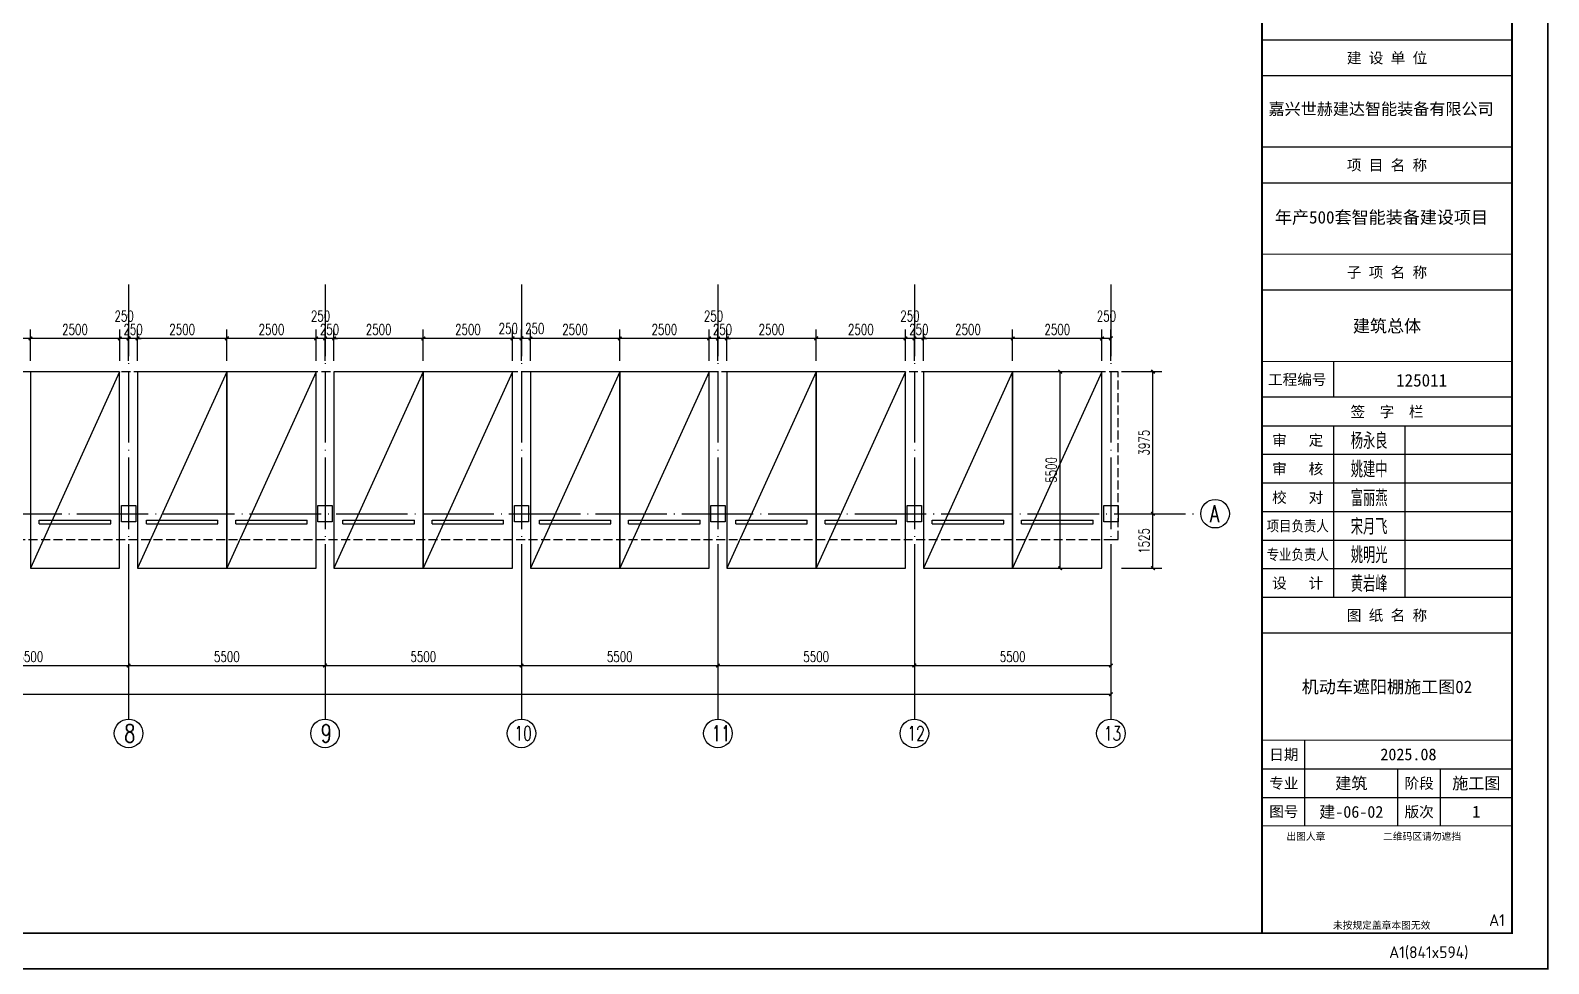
# Model space of a CAD drawing. Header units: millimetres. Extents: x -145765 to 32960, y 14307 to 133157.
# Drawn here: x -9546 to 32960, y 73878 to 99997 of the extents above; entities that cross this region are included whole.
import ezdxf
from ezdxf.enums import TextEntityAlignment as Align

# ---------------------------------------------------------------- set-up
doc = ezdxf.new("R2010")
doc.units = ezdxf.units.MM
doc.header["$LTSCALE"] = 1000
doc.linetypes.add('DASH', pattern=[0.35, 0.25, -0.1])
doc.linetypes.add('DOTE', pattern=[2.42, 2, -0.2, 0.02, -0.2])
for name, color, linetype in [('0-cxFrame', 155, 'Continuous'), ('A-AXIS-D', 1, 'Continuous'), ('A-AXIS-DOTE', 14, 'DOTE'), ('A-AXIS-DP', 126, 'Continuous'), ('A-Car', 155, 'Continuous'), ('AS-COLN', 6, 'Continuous'), ('qianming', 155, 'Continuous')]:
    doc.layers.add(name, color=color, linetype=linetype)
doc.layers.add('0-cxText', color=131, linetype='Continuous', lineweight=25)
doc.styles.add('_TCH_AXIS', font='COMPLEX', dxfattribs={"bigfont": 'GBCBIG'})
doc.styles.add('_TCH_DIM_T3', font='SIMPLEX', dxfattribs={"width": 0.705882, "bigfont": 'GBCBIG'})
doc.styles.add('BZHZ', font='bzxw', dxfattribs={"width": 0.8, "bigfont": 'bzhz'})
doc.styles.add('cx_biaoti', font='')
doc.styles.add('cx_tuming', font='')
doc.styles.add('cx_tuqian1', font='')
doc.styles.add('黑体', font='@TSSDENG', dxfattribs={"width": 0.9, "bigfont": '@TSSDCHN'})
doc.styles.get('cx_biaoti').set_extended_font_data('SimSun')
doc.styles.get('cx_tuming').set_extended_font_data('SimHei')
doc.styles.get('cx_tuqian1').set_extended_font_data('SimSun')
doc.dimstyles.new('_TCH_ARCH-100', dxfattribs={"dimscale": 100, "dimtxt": 2.975, "dimasz": 1, "dimexe": 2.5, "dimexo": 3, "dimgap": 1, "dimtad": 1, "dimdec": 0, "dimzin": 0, "dimdsep": 46, "dimtxsty": '_TCH_DIM_T3', "dimblk": 'ARCHTICK', "dimcen": 0.09, "dimclrt": 7, "dimazin": 2, "dimtfac": 1, "dimtdec": 0, "dimtix": 1, "dimtmove": 2, "dimatfit": 3, "dimfxl": 0, "dimtolj": 1, "dimtzin": 0, "dimarcsym": 0})

# ---------------------------------------------------------------- blocks, each defined once
blk = doc.blocks.new('w423432')
at = {"layer": 'AS-COLN', "elevation": 0}
blk.add_lwpolyline([(-61996, 85395), (-61596, 85395), (-61596, 84945), (-61996, 84945)], close=True, dxfattribs=at)
blk = doc.blocks.new('建筑-停车位-2400x5300')
blk.add_lwpolyline([(-50, 200), (-50, -5300), (2450, -5300), (2450, 200)], close=True)
for points in [[(2450, 200), (-50, -5300)], [(200, -3954), (2200, -3954)], [(200, -4054), (200, -3954)], [(200, -4054), (2200, -4054)], [(2200, -4054), (2200, -3954)]]:
    blk.add_lwpolyline(points)
blk = doc.blocks.new('zjcx_lan_qianzi(Dragon)')
for p, q in [((-7000, 4800), (0, 4800)), ((-5000, 4800), (-5000, 0)), ((-3000, 4800), (-3000, 0)), ((-7000, 4000), (0, 4000)), ((-7000, 3200), (0, 3200)), ((-7000, 2400), (0, 2400)), ((-7000, 1600), (0, 1600)), ((-7000, 800), (0, 800))]:
    blk.add_line(p, q)
at = {"const_width": 30}
blk.add_lwpolyline([(-7000, 5600), (0, 5600)], dxfattribs=at)
blk.add_lwpolyline([(-7000, 5600), (0, 5600), (0, 0), (-7000, 0)], close=True, dxfattribs=at)
at = {"style": 'cx_biaoti'}
for s, p in [('签  字  栏', (-3500, 5200)), ('审   定', (-6000, 4400)), ('审   核', (-6000, 3600)), ('校   对', (-6000, 2800)), ('设   计', (-6000, 400))]:
    blk.add_text(s, height=300, dxfattribs=at).set_placement(p, align=Align.MIDDLE)
at = {"style": 'cx_biaoti', "width": 0.85}
for s, p in [('项目负责人', (-6000, 2000)), ('专业负责人', (-6000, 1200))]:
    blk.add_text(s, height=300, dxfattribs=at).set_placement(p, align=Align.MIDDLE)
blk = doc.blocks.new('T-签字(Dragon)')
at = {"layer": '0-cxFrame'}
blk.add_blockref('zjcx_lan_qianzi(Dragon)', (0, 0), dxfattribs=at)
at = {"layer": 'qianming', "style": 'BZHZ', "width": 0.8}
for s, p in [('杨永良', (-4000, 4400)), ('姚建中', (-4000, 3600)), ('富丽燕', (-4000, 2800)), ('宋月飞', (-4000, 2000)), ('姚明光', (-4000, 1200)), ('黄岩峰', (-4000, 400))]:
    blk.add_text(s, height=450, dxfattribs=at).set_placement(p, align=Align.MIDDLE)
blk = doc.blocks.new('zjcx_lan_tuming(Dragon)')
for p, q in [((-7000, 8400), (0, 8400)), ((-5800, 3000), (-5800, 5400)), ((-7000, 4600), (0, 4600)), ((-3200, 3000), (-3200, 4600)), ((-2000, 3000), (-2000, 4600)), ((-7000, 3800), (0, 3800))]:
    blk.add_line(p, q)
at = {"const_width": 30}
for points in [[(-7000, 9400), (0, 9400)], [(-7000, 5400), (0, 5400)], [(-7000, 3000), (0, 3000)], [(-7000, 0), (0, 0)]]:
    blk.add_lwpolyline(points, dxfattribs=at)
blk.add_lwpolyline([(-7000, 9400), (0, 9400), (0, 0), (-7000, 0)], close=True)
at = {"style": 'cx_biaoti'}
for s, p in [('图 纸 名 称', (-3500, 8900)), ('日期', (-6388, 5000)), ('专业', (-6388, 4200)), ('阶段', (-2600, 4200)), ('图号', (-6388, 3400)), ('版次', (-2600, 3400))]:
    blk.add_text(s, height=300, dxfattribs=at).set_placement(p, align=Align.MIDDLE)
for s, p in [('出图人章', (-6316, 2607)), ('二维码区请勿遮挡', (-3609, 2607)), ('未按规定盖章本图无效', (-5013, 120))]:
    blk.add_text(s, height=200, dxfattribs=at).set_placement(p)
blk = doc.blocks.new('T-图签(Dragon)')
blk.add_blockref('zjcx_lan_tuming(Dragon)', (0, 0))
at = {"color": 3, "style": 'cx_biaoti'}
for s, p in [('2025.08', (-2900, 5000)), ('建筑', (-4500, 4200)), ('施工图', (-1000, 4200))]:
    blk.add_text(s, height=330, dxfattribs=at).set_placement(p, align=Align.MIDDLE)
blk = doc.blocks.new('zjcx_lan_xiangmu(Dragon)')
for p, q in [((-7000, 9000), (0, 9000)), ((-7000, 6000), (0, 6000)), ((-7000, 3000), (0, 3000)), ((-5000, 1000), (-5000, 0))]:
    blk.add_line(p, q)
at = {"const_width": 30}
for points in [[(-7000, 10000), (0, 10000)], [(-7000, 7000), (0, 7000)], [(-7000, 7000), (0, 7000)], [(-7000, 4000), (0, 4000)], [(-7000, 4000), (0, 4000)], [(-7000, 1000), (0, 1000)], [(-7000, 0), (0, 0)]]:
    blk.add_lwpolyline(points, dxfattribs=at)
blk.add_lwpolyline([(-7000, 10000), (0, 10000), (0, 0), (-7000, 0)], close=True)
at = {"style": 'cx_biaoti'}
for s, p in [('建 设 单 位', (-3500, 9500)), ('项 目 名 称', (-3500, 6500)), ('子 项 名 称', (-3500, 3500)), ('工程编号', (-6013, 500))]:
    blk.add_text(s, height=300, dxfattribs=at).set_placement(p, align=Align.MIDDLE)
blk = doc.blocks.new('T-项目(Dragon)')
blk.add_blockref('zjcx_lan_xiangmu(Dragon)', (0, 0))
at = {"color": 3, "style": 'cx_tuming'}
for s, height, p in [('嘉兴世赫建达智能装备有限公司', 330, (-6816, 7901)), ('年产500套智能装备建设项目 ', 350, (-6638, 4859)), ('125011', 350, (-3245, 297))]:
    blk.add_text(s, height=height, dxfattribs=at).set_placement(p)
blk = doc.blocks.new('zjcx_T1(Dragon)')
at = {"layer": '0-cxFrame', "const_width": 50}
blk.add_lwpolyline([(-7000, 0), (0, 0), (0, 57400), (-7000, 57400)], close=True, dxfattribs=at)
at = {"layer": '0-cxFrame'}
for name, p in [('T-项目(Dragon)', (0, 15000)), ('T-签字(Dragon)', (0, 9400)), ('T-图签(Dragon)', (0, 0))]:
    blk.add_blockref(name, p, dxfattribs=at)
blk = doc.blocks.new('TK22.A1 L(Dragon)')
at = {"layer": '0-cxFrame', "color": 7, "const_width": 0.5}
blk.add_lwpolyline([(0, 0), (-841, 0), (-841, 594), (0, 594)], close=True, dxfattribs=at)
at = {"layer": '0-cxFrame', "const_width": 0.5}
for points in [[(-80, 10), (-821, 10), (-821, 584), (-80, 584)], [(-10, 10), (-80, 10), (-80, 584), (-10, 584)]]:
    blk.add_lwpolyline(points, close=True, dxfattribs=at)
at = {"layer": '0-cxFrame', "xscale": 0.01, "yscale": 0.01, "zscale": 0.01}
blk.add_blockref('zjcx_T1(Dragon)', (-10, 10), dxfattribs=at)
at = {"style": '黑体', "flags": 4}
blk.add_attdef('图幅', text='', height=3.3, dxfattribs=at).set_placement((-40, 3), align=Align.RIGHT)
at = {"layer": '0-cxFrame', "style": '黑体'}
blk.add_text('(841x594)', height=3.3, dxfattribs=at).set_placement((-40, 3))
at = {"layer": '0-cxText', "flags": 4}
for tag, height, style, p in [('建设单位', 3.5, 'cx_tuming', (-45, 240)), ('项目名称', 3.5, 'cx_tuming', (-45, 210)), ('子项名称', 3.5, 'cx_tuming', (-45, 180)), ('工程编号', 3.3, 'cx_tuqian1', (-35, 165)), ('图名1', 3.5, 'cx_tuming', (-45, 87)), ('图名2', 3.5, 'cx_tuming', (-45, 79)), ('图名3', 3.5, 'cx_tuming', (-45, 71)), ('出图日期', 3.3, 'cx_tuqian1', (-39, 60)), ('专业', 3.3, 'cx_tuqian1', (-55, 52)), ('图号', 3.3, 'cx_tuqian1', (-55, 44)), ('版次', 3.3, 'cx_tuqian1', (-20, 44))]:
    blk.add_attdef(tag, text='', height=height, dxfattribs=dict(at, style=style)).set_placement(p, align=Align.MIDDLE)
at = {"layer": 'Defpoints', "color": 6, "flags": 4}
for tag, height, style, p in [('tufu', 3.3, '黑体', (-12, 12)), ('dwfname', 4, 'cx_tuqian1', (-80, 3))]:
    blk.add_attdef(tag, text='', height=height, dxfattribs=dict(at, style=style)).set_placement(p, align=Align.RIGHT)
blk = doc.blocks.new('_ArchTick')
at = {"color": 0, "linetype": 'ByBlock', "const_width": 0.4}
blk.add_lwpolyline([(-0.5, -0.5), (0.5, 0.5)], dxfattribs=at)
blk = doc.blocks.new('*D215')
at = {"layer": 'A-AXIS-D', "color": 0, "lineweight": -2}
for p, q in [((-46496, 83846), (-46496, 81170)), ((20704, 83846), (20704, 81170)), ((-46496, 81420), (20704, 81420))]:
    blk.add_line(p, q, dxfattribs=at)
at = {"layer": 'Defpoints', "color": 0}
for p in [(-46496, 84146), (20704, 84146), (20704, 81420)]:
    blk.add_point(p, dxfattribs=at)
at = {"layer": 'A-AXIS-D', "color": 0, "lineweight": -2, "xscale": 100, "yscale": 100, "zscale": 100, "rotation": 180}
blk.add_blockref('_ArchTick', (-46496, 81420), dxfattribs=at)
at = {"layer": 'A-AXIS-D', "color": 0, "lineweight": -2, "xscale": 100, "yscale": 100, "zscale": 100}
blk.add_blockref('_ArchTick', (20704, 81420), dxfattribs=at)
at = {"layer": 'A-AXIS-D', "color": 7, "insert": (-12896, 81669), "char_height": 297.5, "attachment_point": 5, "style": '_TCH_DIM_T3'}
blk.add_mtext('\\A1;67200', dxfattribs=at)
blk = doc.blocks.new('*D222')
at = {"layer": 'A-AXIS-D', "color": 0, "lineweight": -2}
for p, q in [((-12296, 83846), (-12296, 81970)), ((-6796, 83846), (-6796, 81970)), ((-12296, 82220), (-6796, 82220))]:
    blk.add_line(p, q, dxfattribs=at)
at = {"layer": 'Defpoints', "color": 0}
for p in [(-12296, 84146), (-6796, 84146), (-6796, 82220)]:
    blk.add_point(p, dxfattribs=at)
at = {"layer": 'A-AXIS-D', "color": 0, "lineweight": -2, "xscale": 100, "yscale": 100, "zscale": 100, "rotation": 180}
blk.add_blockref('_ArchTick', (-12296, 82220), dxfattribs=at)
at = {"layer": 'A-AXIS-D', "color": 0, "lineweight": -2, "xscale": 100, "yscale": 100, "zscale": 100}
blk.add_blockref('_ArchTick', (-6796, 82220), dxfattribs=at)
at = {"layer": 'A-AXIS-D', "color": 7, "insert": (-9546, 82469), "char_height": 297.5, "attachment_point": 5, "style": '_TCH_DIM_T3'}
blk.add_mtext('\\A1;5500', dxfattribs=at)
blk = doc.blocks.new('*D223')
at = {"layer": 'A-AXIS-D', "color": 0, "lineweight": -2}
for p, q in [((-6796, 83846), (-6796, 81970)), ((-1296, 83846), (-1296, 81970)), ((-6796, 82220), (-1296, 82220))]:
    blk.add_line(p, q, dxfattribs=at)
at = {"layer": 'Defpoints', "color": 0}
for p in [(-6796, 84146), (-1296, 84146), (-1296, 82220)]:
    blk.add_point(p, dxfattribs=at)
at = {"layer": 'A-AXIS-D', "color": 0, "lineweight": -2, "xscale": 100, "yscale": 100, "zscale": 100, "rotation": 180}
blk.add_blockref('_ArchTick', (-6796, 82220), dxfattribs=at)
at = {"layer": 'A-AXIS-D', "color": 0, "lineweight": -2, "xscale": 100, "yscale": 100, "zscale": 100}
blk.add_blockref('_ArchTick', (-1296, 82220), dxfattribs=at)
at = {"layer": 'A-AXIS-D', "color": 7, "insert": (-4046, 82469), "char_height": 297.5, "attachment_point": 5, "style": '_TCH_DIM_T3'}
blk.add_mtext('\\A1;5500', dxfattribs=at)
blk = doc.blocks.new('*D224')
at = {"layer": 'A-AXIS-D', "color": 0, "lineweight": -2}
for p, q in [((-1296, 83846), (-1296, 81970)), ((4204, 83846), (4204, 81970)), ((-1296, 82220), (4204, 82220))]:
    blk.add_line(p, q, dxfattribs=at)
at = {"layer": 'Defpoints', "color": 0}
for p in [(-1296, 84146), (4204, 84146), (4204, 82220)]:
    blk.add_point(p, dxfattribs=at)
at = {"layer": 'A-AXIS-D', "color": 0, "lineweight": -2, "xscale": 100, "yscale": 100, "zscale": 100, "rotation": 180}
blk.add_blockref('_ArchTick', (-1296, 82220), dxfattribs=at)
at = {"layer": 'A-AXIS-D', "color": 0, "lineweight": -2, "xscale": 100, "yscale": 100, "zscale": 100}
blk.add_blockref('_ArchTick', (4204, 82220), dxfattribs=at)
at = {"layer": 'A-AXIS-D', "color": 7, "insert": (1454, 82469), "char_height": 297.5, "attachment_point": 5, "style": '_TCH_DIM_T3'}
blk.add_mtext('\\A1;5500', dxfattribs=at)
blk = doc.blocks.new('*D225')
at = {"layer": 'A-AXIS-D', "color": 0, "lineweight": -2}
for p, q in [((4204, 83846), (4204, 81970)), ((9704, 83846), (9704, 81970)), ((4204, 82220), (9704, 82220))]:
    blk.add_line(p, q, dxfattribs=at)
at = {"layer": 'Defpoints', "color": 0}
for p in [(4204, 84146), (9704, 84146), (9704, 82220)]:
    blk.add_point(p, dxfattribs=at)
at = {"layer": 'A-AXIS-D', "color": 0, "lineweight": -2, "xscale": 100, "yscale": 100, "zscale": 100, "rotation": 180}
blk.add_blockref('_ArchTick', (4204, 82220), dxfattribs=at)
at = {"layer": 'A-AXIS-D', "color": 0, "lineweight": -2, "xscale": 100, "yscale": 100, "zscale": 100}
blk.add_blockref('_ArchTick', (9704, 82220), dxfattribs=at)
at = {"layer": 'A-AXIS-D', "color": 7, "insert": (6954, 82469), "char_height": 297.5, "attachment_point": 5, "style": '_TCH_DIM_T3'}
blk.add_mtext('\\A1;5500', dxfattribs=at)
blk = doc.blocks.new('*D226')
at = {"layer": 'A-AXIS-D', "color": 0, "lineweight": -2}
for p, q in [((9704, 83846), (9704, 81970)), ((15204, 83846), (15204, 81970)), ((9704, 82220), (15204, 82220))]:
    blk.add_line(p, q, dxfattribs=at)
at = {"layer": 'Defpoints', "color": 0}
for p in [(9704, 84146), (15204, 84146), (15204, 82220)]:
    blk.add_point(p, dxfattribs=at)
at = {"layer": 'A-AXIS-D', "color": 0, "lineweight": -2, "xscale": 100, "yscale": 100, "zscale": 100, "rotation": 180}
blk.add_blockref('_ArchTick', (9704, 82220), dxfattribs=at)
at = {"layer": 'A-AXIS-D', "color": 0, "lineweight": -2, "xscale": 100, "yscale": 100, "zscale": 100}
blk.add_blockref('_ArchTick', (15204, 82220), dxfattribs=at)
at = {"layer": 'A-AXIS-D', "color": 7, "insert": (12454, 82469), "char_height": 297.5, "attachment_point": 5, "style": '_TCH_DIM_T3'}
blk.add_mtext('\\A1;5500', dxfattribs=at)
blk = doc.blocks.new('*D227')
at = {"layer": 'A-AXIS-D', "color": 0, "lineweight": -2}
for p, q in [((15204, 83846), (15204, 81970)), ((20704, 83846), (20704, 81970)), ((15204, 82220), (20704, 82220))]:
    blk.add_line(p, q, dxfattribs=at)
at = {"layer": 'Defpoints', "color": 0}
for p in [(15204, 84146), (20704, 84146), (20704, 82220)]:
    blk.add_point(p, dxfattribs=at)
at = {"layer": 'A-AXIS-D', "color": 0, "lineweight": -2, "xscale": 100, "yscale": 100, "zscale": 100, "rotation": 180}
blk.add_blockref('_ArchTick', (15204, 82220), dxfattribs=at)
at = {"layer": 'A-AXIS-D', "color": 0, "lineweight": -2, "xscale": 100, "yscale": 100, "zscale": 100}
blk.add_blockref('_ArchTick', (20704, 82220), dxfattribs=at)
at = {"layer": 'A-AXIS-D', "color": 7, "insert": (17954, 82469), "char_height": 297.5, "attachment_point": 5, "style": '_TCH_DIM_T3'}
blk.add_mtext('\\A1;5500', dxfattribs=at)
blk = doc.blocks.new('*D246')
at = {"layer": 'A-AXIS-DP', "color": 0, "lineweight": -2}
for p, q in [((18399, 90445), (19535, 90445)), ((19285, 84945), (19285, 90445)), ((18399, 84945), (19535, 84945))]:
    blk.add_line(p, q, dxfattribs=at)
at = {"layer": 'Defpoints', "color": 0}
for p in [(18099, 90445), (19285, 90445), (18099, 84945)]:
    blk.add_point(p, dxfattribs=at)
at = {"layer": 'A-AXIS-DP', "color": 0, "lineweight": -2, "xscale": 100, "yscale": 100, "zscale": 100}
for p, rotation in [((19285, 90445), 90.00000085737992), ((19285, 84945), 270.00000085738)]:
    blk.add_blockref('_ArchTick', p, dxfattribs=dict(at, rotation=rotation))
at = {"layer": 'A-AXIS-DP', "color": 7, "insert": (19036, 87695), "char_height": 297.5, "attachment_point": 5, "rotation": 90, "style": '_TCH_DIM_T3'}
blk.add_mtext('\\A1;5500', dxfattribs=at)
blk = doc.blocks.new('*D247')
at = {"layer": 'A-AXIS-DP', "color": 0, "lineweight": -2}
for p, q in [((20998, 86470), (22133, 86470)), ((21883, 84945), (21883, 86470)), ((20998, 84945), (22133, 84945))]:
    blk.add_line(p, q, dxfattribs=at)
at = {"layer": 'Defpoints', "color": 0}
for p in [(20698, 86470), (21883, 86470), (20698, 84945)]:
    blk.add_point(p, dxfattribs=at)
at = {"layer": 'A-AXIS-DP', "color": 0, "lineweight": -2, "xscale": 100, "yscale": 100, "zscale": 100}
for p, rotation in [((21883, 86470), 90.00000085737989), ((21883, 84945), 270.0000008573799)]:
    blk.add_blockref('_ArchTick', p, dxfattribs=dict(at, rotation=rotation))
at = {"layer": 'A-AXIS-DP', "color": 7, "insert": (21635, 85707), "char_height": 297.5, "attachment_point": 5, "rotation": 90, "style": '_TCH_DIM_T3'}
blk.add_mtext('\\A1;1525', dxfattribs=at)
blk = doc.blocks.new('*D248')
at = {"layer": 'A-AXIS-DP', "color": 0, "lineweight": -2}
for p, q in [((20998, 90445), (22133, 90445)), ((21883, 86470), (21883, 90445)), ((20998, 86470), (22133, 86470))]:
    blk.add_line(p, q, dxfattribs=at)
at = {"layer": 'Defpoints', "color": 0}
for p in [(20698, 90445), (21883, 90445), (20698, 86470)]:
    blk.add_point(p, dxfattribs=at)
at = {"layer": 'A-AXIS-DP', "color": 0, "lineweight": -2, "xscale": 100, "yscale": 100, "zscale": 100}
for p, rotation in [((21883, 90445), 90.00000085737986), ((21883, 86470), 270.0000008573799)]:
    blk.add_blockref('_ArchTick', p, dxfattribs=dict(at, rotation=rotation))
at = {"layer": 'A-AXIS-DP', "color": 7, "insert": (21635, 88457), "char_height": 297.5, "attachment_point": 5, "rotation": 90, "style": '_TCH_DIM_T3'}
blk.add_mtext('\\A1;3975', dxfattribs=at)
blk = doc.blocks.new('*D249')
at = {"layer": 'A-AXIS-DP', "color": 0, "lineweight": -2}
for p, q in [((20454, 90745), (20454, 91626)), ((20704, 90745), (20704, 91626)), ((20704, 91376), (20454, 91376))]:
    blk.add_line(p, q, dxfattribs=at)
at = {"layer": 'Defpoints', "color": 0}
for p in [(20454, 91376), (20454, 90445), (20704, 90445)]:
    blk.add_point(p, dxfattribs=at)
at = {"layer": 'A-AXIS-DP', "color": 0, "lineweight": -2, "xscale": 100, "yscale": 100, "zscale": 100}
for p, rotation in [((20454, 91376), 179.999999351669), ((20704, 91376), 359.999999351669)]:
    blk.add_blockref('_ArchTick', p, dxfattribs=dict(at, rotation=rotation))
at = {"layer": 'A-AXIS-DP', "color": 7, "insert": (20579, 92001), "char_height": 297.5, "attachment_point": 5, "rotation": 360, "style": '_TCH_DIM_T3'}
blk.add_mtext('\\A1;250', dxfattribs=at)
blk = doc.blocks.new('*D250')
at = {"layer": 'A-AXIS-DP', "color": 0, "lineweight": -2}
for p, q in [((17954, 90745), (17954, 91626)), ((20454, 90745), (20454, 91626)), ((20454, 91376), (17954, 91376))]:
    blk.add_line(p, q, dxfattribs=at)
at = {"layer": 'Defpoints', "color": 0}
for p in [(17954, 91376), (17954, 90445), (20454, 90445)]:
    blk.add_point(p, dxfattribs=at)
at = {"layer": 'A-AXIS-DP', "color": 0, "lineweight": -2, "xscale": 100, "yscale": 100, "zscale": 100}
for p, rotation in [((17954, 91376), 179.9999993516674), ((20454, 91376), 359.9999993516673)]:
    blk.add_blockref('_ArchTick', p, dxfattribs=dict(at, rotation=rotation))
at = {"layer": 'A-AXIS-DP', "color": 7, "insert": (19204, 91625), "char_height": 297.5, "attachment_point": 5, "rotation": 360, "style": '_TCH_DIM_T3'}
blk.add_mtext('\\A1;2500', dxfattribs=at)
blk = doc.blocks.new('*D251')
at = {"layer": 'A-AXIS-DP', "color": 0, "lineweight": -2}
for p, q in [((15454, 90745), (15454, 91626)), ((17954, 90745), (17954, 91626)), ((17954, 91376), (15454, 91376))]:
    blk.add_line(p, q, dxfattribs=at)
at = {"layer": 'Defpoints', "color": 0}
for p in [(15454, 91376), (15454, 90445), (17954, 90445)]:
    blk.add_point(p, dxfattribs=at)
at = {"layer": 'A-AXIS-DP', "color": 0, "lineweight": -2, "xscale": 100, "yscale": 100, "zscale": 100}
for p, rotation in [((15454, 91376), 179.9999993516673), ((17954, 91376), 359.9999993516673)]:
    blk.add_blockref('_ArchTick', p, dxfattribs=dict(at, rotation=rotation))
at = {"layer": 'A-AXIS-DP', "color": 7, "insert": (16704, 91625), "char_height": 297.5, "attachment_point": 5, "rotation": 360, "style": '_TCH_DIM_T3'}
blk.add_mtext('\\A1;2500', dxfattribs=at)
blk = doc.blocks.new('*D252')
at = {"layer": 'A-AXIS-DP', "color": 0, "lineweight": -2}
for p, q in [((15204, 90745), (15204, 91626)), ((15454, 90745), (15454, 91626)), ((15204, 91376), (15104, 91376)), ((15454, 91376), (15204, 91376)), ((15454, 91376), (15554, 91376))]:
    blk.add_line(p, q, dxfattribs=at)
at = {"layer": 'Defpoints', "color": 0}
for p in [(15204, 91376), (15204, 90445), (15454, 90445)]:
    blk.add_point(p, dxfattribs=at)
at = {"layer": 'A-AXIS-DP', "color": 0, "lineweight": -2, "xscale": 100, "yscale": 100, "zscale": 100}
for p, rotation in [((15204, 91376), 359.9999993516689), ((15454, 91376), 179.9999993516689)]:
    blk.add_blockref('_ArchTick', p, dxfattribs=dict(at, rotation=rotation))
at = {"layer": 'A-AXIS-DP', "color": 7, "insert": (15329, 91625), "char_height": 297.5, "attachment_point": 5, "rotation": 360, "style": '_TCH_DIM_T3'}
blk.add_mtext('\\A1;250', dxfattribs=at)
blk = doc.blocks.new('*D253')
at = {"layer": 'A-AXIS-DP', "color": 0, "lineweight": -2}
for p, q in [((14954, 90745), (14954, 91626)), ((15204, 90745), (15204, 91626)), ((15204, 91376), (14954, 91376))]:
    blk.add_line(p, q, dxfattribs=at)
at = {"layer": 'Defpoints', "color": 0}
for p in [(14954, 91376), (14954, 90445), (15204, 90445)]:
    blk.add_point(p, dxfattribs=at)
at = {"layer": 'A-AXIS-DP', "color": 0, "lineweight": -2, "xscale": 100, "yscale": 100, "zscale": 100}
for p, rotation in [((14954, 91376), 179.999999351669), ((15204, 91376), 359.999999351669)]:
    blk.add_blockref('_ArchTick', p, dxfattribs=dict(at, rotation=rotation))
at = {"layer": 'A-AXIS-DP', "color": 7, "insert": (15079, 92001), "char_height": 297.5, "attachment_point": 5, "rotation": 360, "style": '_TCH_DIM_T3'}
blk.add_mtext('\\A1;250', dxfattribs=at)
blk = doc.blocks.new('*D254')
at = {"layer": 'A-AXIS-DP', "color": 0, "lineweight": -2}
for p, q in [((12454, 90745), (12454, 91626)), ((14954, 90745), (14954, 91626)), ((14954, 91376), (12454, 91376))]:
    blk.add_line(p, q, dxfattribs=at)
at = {"layer": 'Defpoints', "color": 0}
for p in [(12454, 91376), (12454, 90445), (14954, 90445)]:
    blk.add_point(p, dxfattribs=at)
at = {"layer": 'A-AXIS-DP', "color": 0, "lineweight": -2, "xscale": 100, "yscale": 100, "zscale": 100}
for p, rotation in [((12454, 91376), 179.9999993516673), ((14954, 91376), 359.9999993516673)]:
    blk.add_blockref('_ArchTick', p, dxfattribs=dict(at, rotation=rotation))
at = {"layer": 'A-AXIS-DP', "color": 7, "insert": (13704, 91625), "char_height": 297.5, "attachment_point": 5, "rotation": 360, "style": '_TCH_DIM_T3'}
blk.add_mtext('\\A1;2500', dxfattribs=at)
blk = doc.blocks.new('*D255')
at = {"layer": 'A-AXIS-DP', "color": 0, "lineweight": -2}
for p, q in [((9954, 90745), (9954, 91626)), ((12454, 90745), (12454, 91626)), ((12454, 91376), (9954, 91376))]:
    blk.add_line(p, q, dxfattribs=at)
at = {"layer": 'Defpoints', "color": 0}
for p in [(9954, 91376), (9954, 90445), (12454, 90445)]:
    blk.add_point(p, dxfattribs=at)
at = {"layer": 'A-AXIS-DP', "color": 0, "lineweight": -2, "xscale": 100, "yscale": 100, "zscale": 100}
for p, rotation in [((9954, 91376), 179.9999993516673), ((12454, 91376), 359.9999993516673)]:
    blk.add_blockref('_ArchTick', p, dxfattribs=dict(at, rotation=rotation))
at = {"layer": 'A-AXIS-DP', "color": 7, "insert": (11204, 91625), "char_height": 297.5, "attachment_point": 5, "rotation": 360, "style": '_TCH_DIM_T3'}
blk.add_mtext('\\A1;2500', dxfattribs=at)
blk = doc.blocks.new('*D256')
at = {"layer": 'A-AXIS-DP', "color": 0, "lineweight": -2}
for p, q in [((9704, 90745), (9704, 91626)), ((9954, 90745), (9954, 91626)), ((9704, 91376), (9604, 91376)), ((9954, 91376), (9704, 91376)), ((9954, 91376), (10054, 91376))]:
    blk.add_line(p, q, dxfattribs=at)
at = {"layer": 'Defpoints', "color": 0}
for p in [(9704, 91376), (9704, 90445), (9954, 90445)]:
    blk.add_point(p, dxfattribs=at)
at = {"layer": 'A-AXIS-DP', "color": 0, "lineweight": -2, "xscale": 100, "yscale": 100, "zscale": 100}
for p, rotation in [((9704, 91376), 359.9999993516689), ((9954, 91376), 179.9999993516689)]:
    blk.add_blockref('_ArchTick', p, dxfattribs=dict(at, rotation=rotation))
at = {"layer": 'A-AXIS-DP', "color": 7, "insert": (9829, 91625), "char_height": 297.5, "attachment_point": 5, "rotation": 360, "style": '_TCH_DIM_T3'}
blk.add_mtext('\\A1;250', dxfattribs=at)
blk = doc.blocks.new('*D257')
at = {"layer": 'A-AXIS-DP', "color": 0, "lineweight": -2}
for p, q in [((9454, 90745), (9454, 91626)), ((9704, 90745), (9704, 91626)), ((9704, 91376), (9454, 91376))]:
    blk.add_line(p, q, dxfattribs=at)
at = {"layer": 'Defpoints', "color": 0}
for p in [(9454, 91376), (9454, 90445), (9704, 90445)]:
    blk.add_point(p, dxfattribs=at)
at = {"layer": 'A-AXIS-DP', "color": 0, "lineweight": -2, "xscale": 100, "yscale": 100, "zscale": 100}
for p, rotation in [((9454, 91376), 179.999999351669), ((9704, 91376), 359.999999351669)]:
    blk.add_blockref('_ArchTick', p, dxfattribs=dict(at, rotation=rotation))
at = {"layer": 'A-AXIS-DP', "color": 7, "insert": (9579, 92001), "char_height": 297.5, "attachment_point": 5, "rotation": 360, "style": '_TCH_DIM_T3'}
blk.add_mtext('\\A1;250', dxfattribs=at)
blk = doc.blocks.new('*D258')
at = {"layer": 'A-AXIS-DP', "color": 0, "lineweight": -2}
for p, q in [((6954, 90745), (6954, 91626)), ((9454, 90745), (9454, 91626)), ((9454, 91376), (6954, 91376))]:
    blk.add_line(p, q, dxfattribs=at)
at = {"layer": 'Defpoints', "color": 0}
for p in [(6954, 91376), (6954, 90445), (9454, 90445)]:
    blk.add_point(p, dxfattribs=at)
at = {"layer": 'A-AXIS-DP', "color": 0, "lineweight": -2, "xscale": 100, "yscale": 100, "zscale": 100}
for p, rotation in [((6954, 91376), 179.9999993516673), ((9454, 91376), 359.9999993516673)]:
    blk.add_blockref('_ArchTick', p, dxfattribs=dict(at, rotation=rotation))
at = {"layer": 'A-AXIS-DP', "color": 7, "insert": (8204, 91625), "char_height": 297.5, "attachment_point": 5, "rotation": 360, "style": '_TCH_DIM_T3'}
blk.add_mtext('\\A1;2500', dxfattribs=at)
blk = doc.blocks.new('*D259')
at = {"layer": 'A-AXIS-DP', "color": 0, "lineweight": -2}
for p, q in [((4454, 90745), (4454, 91626)), ((6954, 90745), (6954, 91626)), ((6954, 91376), (4454, 91376))]:
    blk.add_line(p, q, dxfattribs=at)
at = {"layer": 'Defpoints', "color": 0}
for p in [(4454, 91376), (4454, 90445), (6954, 90445)]:
    blk.add_point(p, dxfattribs=at)
at = {"layer": 'A-AXIS-DP', "color": 0, "lineweight": -2, "xscale": 100, "yscale": 100, "zscale": 100}
for p, rotation in [((4454, 91376), 179.9999993516673), ((6954, 91376), 359.9999993516673)]:
    blk.add_blockref('_ArchTick', p, dxfattribs=dict(at, rotation=rotation))
at = {"layer": 'A-AXIS-DP', "color": 7, "insert": (5704, 91625), "char_height": 297.5, "attachment_point": 5, "rotation": 360, "style": '_TCH_DIM_T3'}
blk.add_mtext('\\A1;2500', dxfattribs=at)
blk = doc.blocks.new('*D260')
at = {"layer": 'A-AXIS-DP', "color": 0, "lineweight": -2}
for p, q in [((4204, 90745), (4204, 91626)), ((4454, 90745), (4454, 91626)), ((4454, 91376), (4204, 91376))]:
    blk.add_line(p, q, dxfattribs=at)
at = {"layer": 'Defpoints', "color": 0}
for p in [(4204, 91376), (4204, 90445), (4454, 90445)]:
    blk.add_point(p, dxfattribs=at)
at = {"layer": 'A-AXIS-DP', "color": 0, "lineweight": -2, "xscale": 100, "yscale": 100, "zscale": 100}
for p, rotation in [((4204, 91376), 179.9999993516689), ((4454, 91376), 359.9999993516689)]:
    blk.add_blockref('_ArchTick', p, dxfattribs=dict(at, rotation=rotation))
at = {"layer": 'A-AXIS-DP', "color": 7, "insert": (3834, 91651), "char_height": 297.5, "attachment_point": 5, "rotation": 360, "style": '_TCH_DIM_T3'}
blk.add_mtext('\\A1;250', dxfattribs=at)
blk = doc.blocks.new('*D264')
at = {"layer": 'A-AXIS-DP', "color": 0, "lineweight": -2}
for p, q in [((3954, 90745), (3954, 91626)), ((4204, 90745), (4204, 91626)), ((4204, 91376), (3954, 91376))]:
    blk.add_line(p, q, dxfattribs=at)
at = {"layer": 'Defpoints', "color": 0}
for p in [(3954, 91376), (3954, 90445), (4204, 90445)]:
    blk.add_point(p, dxfattribs=at)
at = {"layer": 'A-AXIS-DP', "color": 0, "lineweight": -2, "xscale": 100, "yscale": 100, "zscale": 100}
for p, rotation in [((3954, 91376), 179.999999351669), ((4204, 91376), 359.999999351669)]:
    blk.add_blockref('_ArchTick', p, dxfattribs=dict(at, rotation=rotation))
at = {"layer": 'A-AXIS-DP', "color": 7, "insert": (4574, 91651), "char_height": 297.5, "attachment_point": 5, "rotation": 360, "style": '_TCH_DIM_T3'}
blk.add_mtext('\\A1;250', dxfattribs=at)
blk = doc.blocks.new('*D265')
at = {"layer": 'A-AXIS-DP', "color": 0, "lineweight": -2}
for p, q in [((1454, 90745), (1454, 91626)), ((3954, 90745), (3954, 91626)), ((3954, 91376), (1454, 91376))]:
    blk.add_line(p, q, dxfattribs=at)
at = {"layer": 'Defpoints', "color": 0}
for p in [(1454, 91376), (1454, 90445), (3954, 90445)]:
    blk.add_point(p, dxfattribs=at)
at = {"layer": 'A-AXIS-DP', "color": 0, "lineweight": -2, "xscale": 100, "yscale": 100, "zscale": 100}
for p, rotation in [((1454, 91376), 179.9999993516674), ((3954, 91376), 359.9999993516673)]:
    blk.add_blockref('_ArchTick', p, dxfattribs=dict(at, rotation=rotation))
at = {"layer": 'A-AXIS-DP', "color": 7, "insert": (2704, 91625), "char_height": 297.5, "attachment_point": 5, "rotation": 360, "style": '_TCH_DIM_T3'}
blk.add_mtext('\\A1;2500', dxfattribs=at)
blk = doc.blocks.new('*D266')
at = {"layer": 'A-AXIS-DP', "color": 0, "lineweight": -2}
for p, q in [((-1046, 90745), (-1046, 91626)), ((1454, 90745), (1454, 91626)), ((1454, 91376), (-1046, 91376))]:
    blk.add_line(p, q, dxfattribs=at)
at = {"layer": 'Defpoints', "color": 0}
for p in [(-1046, 91376), (-1046, 90445), (1454, 90445)]:
    blk.add_point(p, dxfattribs=at)
at = {"layer": 'A-AXIS-DP', "color": 0, "lineweight": -2, "xscale": 100, "yscale": 100, "zscale": 100}
for p, rotation in [((-1046, 91376), 179.9999993516673), ((1454, 91376), 359.9999993516673)]:
    blk.add_blockref('_ArchTick', p, dxfattribs=dict(at, rotation=rotation))
at = {"layer": 'A-AXIS-DP', "color": 7, "insert": (204, 91625), "char_height": 297.5, "attachment_point": 5, "rotation": 360, "style": '_TCH_DIM_T3'}
blk.add_mtext('\\A1;2500', dxfattribs=at)
blk = doc.blocks.new('*D267')
at = {"layer": 'A-AXIS-DP', "color": 0, "lineweight": -2}
for p, q in [((-1296, 90745), (-1296, 91626)), ((-1046, 90745), (-1046, 91626)), ((-1296, 91376), (-1396, 91376)), ((-1046, 91376), (-1296, 91376)), ((-1046, 91376), (-946, 91376))]:
    blk.add_line(p, q, dxfattribs=at)
at = {"layer": 'Defpoints', "color": 0}
for p in [(-1296, 91376), (-1296, 90445), (-1046, 90445)]:
    blk.add_point(p, dxfattribs=at)
at = {"layer": 'A-AXIS-DP', "color": 0, "lineweight": -2, "xscale": 100, "yscale": 100, "zscale": 100}
for p, rotation in [((-1296, 91376), 359.9999993516689), ((-1046, 91376), 179.9999993516689)]:
    blk.add_blockref('_ArchTick', p, dxfattribs=dict(at, rotation=rotation))
at = {"layer": 'A-AXIS-DP', "color": 7, "insert": (-1171, 91625), "char_height": 297.5, "attachment_point": 5, "rotation": 360, "style": '_TCH_DIM_T3'}
blk.add_mtext('\\A1;250', dxfattribs=at)
blk = doc.blocks.new('*D268')
at = {"layer": 'A-AXIS-DP', "color": 0, "lineweight": -2}
for p, q in [((-1546, 90745), (-1546, 91626)), ((-1296, 90745), (-1296, 91626)), ((-1296, 91376), (-1546, 91376))]:
    blk.add_line(p, q, dxfattribs=at)
at = {"layer": 'Defpoints', "color": 0}
for p in [(-1546, 91376), (-1546, 90445), (-1296, 90445)]:
    blk.add_point(p, dxfattribs=at)
at = {"layer": 'A-AXIS-DP', "color": 0, "lineweight": -2, "xscale": 100, "yscale": 100, "zscale": 100}
for p, rotation in [((-1546, 91376), 179.999999351669), ((-1296, 91376), 359.999999351669)]:
    blk.add_blockref('_ArchTick', p, dxfattribs=dict(at, rotation=rotation))
at = {"layer": 'A-AXIS-DP', "color": 7, "insert": (-1421, 92001), "char_height": 297.5, "attachment_point": 5, "rotation": 360, "style": '_TCH_DIM_T3'}
blk.add_mtext('\\A1;250', dxfattribs=at)
blk = doc.blocks.new('*D269')
at = {"layer": 'A-AXIS-DP', "color": 0, "lineweight": -2}
for p, q in [((-4046, 90745), (-4046, 91626)), ((-1546, 90745), (-1546, 91626)), ((-1546, 91376), (-4046, 91376))]:
    blk.add_line(p, q, dxfattribs=at)
at = {"layer": 'Defpoints', "color": 0}
for p in [(-4046, 91376), (-4046, 90445), (-1546, 90445)]:
    blk.add_point(p, dxfattribs=at)
at = {"layer": 'A-AXIS-DP', "color": 0, "lineweight": -2, "xscale": 100, "yscale": 100, "zscale": 100}
for p, rotation in [((-4046, 91376), 179.9999993516674), ((-1546, 91376), 359.9999993516673)]:
    blk.add_blockref('_ArchTick', p, dxfattribs=dict(at, rotation=rotation))
at = {"layer": 'A-AXIS-DP', "color": 7, "insert": (-2796, 91625), "char_height": 297.5, "attachment_point": 5, "rotation": 360, "style": '_TCH_DIM_T3'}
blk.add_mtext('\\A1;2500', dxfattribs=at)
blk = doc.blocks.new('*D270')
at = {"layer": 'A-AXIS-DP', "color": 0, "lineweight": -2}
for p, q in [((-6546, 90745), (-6546, 91626)), ((-4046, 90745), (-4046, 91626)), ((-4046, 91376), (-6546, 91376))]:
    blk.add_line(p, q, dxfattribs=at)
at = {"layer": 'Defpoints', "color": 0}
for p in [(-6546, 91376), (-6546, 90445), (-4046, 90445)]:
    blk.add_point(p, dxfattribs=at)
at = {"layer": 'A-AXIS-DP', "color": 0, "lineweight": -2, "xscale": 100, "yscale": 100, "zscale": 100}
for p, rotation in [((-6546, 91376), 179.9999993516673), ((-4046, 91376), 359.9999993516673)]:
    blk.add_blockref('_ArchTick', p, dxfattribs=dict(at, rotation=rotation))
at = {"layer": 'A-AXIS-DP', "color": 7, "insert": (-5296, 91625), "char_height": 297.5, "attachment_point": 5, "rotation": 360, "style": '_TCH_DIM_T3'}
blk.add_mtext('\\A1;2500', dxfattribs=at)
blk = doc.blocks.new('*D271')
at = {"layer": 'A-AXIS-DP', "color": 0, "lineweight": -2}
for p, q in [((-6796, 90745), (-6796, 91626)), ((-6546, 90745), (-6546, 91626)), ((-6796, 91376), (-6896, 91376)), ((-6546, 91376), (-6796, 91376)), ((-6546, 91376), (-6446, 91376))]:
    blk.add_line(p, q, dxfattribs=at)
at = {"layer": 'Defpoints', "color": 0}
for p in [(-6796, 91376), (-6796, 90445), (-6546, 90445)]:
    blk.add_point(p, dxfattribs=at)
at = {"layer": 'A-AXIS-DP', "color": 0, "lineweight": -2, "xscale": 100, "yscale": 100, "zscale": 100}
for p, rotation in [((-6796, 91376), 359.9999993516689), ((-6546, 91376), 179.9999993516689)]:
    blk.add_blockref('_ArchTick', p, dxfattribs=dict(at, rotation=rotation))
at = {"layer": 'A-AXIS-DP', "color": 7, "insert": (-6671, 91625), "char_height": 297.5, "attachment_point": 5, "rotation": 360, "style": '_TCH_DIM_T3'}
blk.add_mtext('\\A1;250', dxfattribs=at)
blk = doc.blocks.new('*D272')
at = {"layer": 'A-AXIS-DP', "color": 0, "lineweight": -2}
for p, q in [((-7046, 90745), (-7046, 91626)), ((-6796, 90745), (-6796, 91626)), ((-6796, 91376), (-7046, 91376))]:
    blk.add_line(p, q, dxfattribs=at)
at = {"layer": 'Defpoints', "color": 0}
for p in [(-7046, 91376), (-7046, 90445), (-6796, 90445)]:
    blk.add_point(p, dxfattribs=at)
at = {"layer": 'A-AXIS-DP', "color": 0, "lineweight": -2, "xscale": 100, "yscale": 100, "zscale": 100}
for p, rotation in [((-7046, 91376), 179.999999351669), ((-6796, 91376), 359.999999351669)]:
    blk.add_blockref('_ArchTick', p, dxfattribs=dict(at, rotation=rotation))
at = {"layer": 'A-AXIS-DP', "color": 7, "insert": (-6921, 92001), "char_height": 297.5, "attachment_point": 5, "rotation": 360, "style": '_TCH_DIM_T3'}
blk.add_mtext('\\A1;250', dxfattribs=at)
blk = doc.blocks.new('*D273')
at = {"layer": 'A-AXIS-DP', "color": 0, "lineweight": -2}
for p, q in [((-9546, 90745), (-9546, 91626)), ((-7046, 90745), (-7046, 91626)), ((-7046, 91376), (-9546, 91376))]:
    blk.add_line(p, q, dxfattribs=at)
at = {"layer": 'Defpoints', "color": 0}
for p in [(-9546, 91376), (-9546, 90445), (-7046, 90445)]:
    blk.add_point(p, dxfattribs=at)
at = {"layer": 'A-AXIS-DP', "color": 0, "lineweight": -2, "xscale": 100, "yscale": 100, "zscale": 100}
for p, rotation in [((-9546, 91376), 179.9999993516673), ((-7046, 91376), 359.9999993516673)]:
    blk.add_blockref('_ArchTick', p, dxfattribs=dict(at, rotation=rotation))
at = {"layer": 'A-AXIS-DP', "color": 7, "insert": (-8296, 91625), "char_height": 297.5, "attachment_point": 5, "rotation": 360, "style": '_TCH_DIM_T3'}
blk.add_mtext('\\A1;2500', dxfattribs=at)
blk = doc.blocks.new('*D274')
at = {"layer": 'A-AXIS-DP', "color": 0, "lineweight": -2}
for p, q in [((-12046, 90745), (-12046, 91626)), ((-9546, 90745), (-9546, 91626)), ((-9546, 91376), (-12046, 91376))]:
    blk.add_line(p, q, dxfattribs=at)
at = {"layer": 'Defpoints', "color": 0}
for p in [(-12046, 91376), (-12046, 90445), (-9546, 90445)]:
    blk.add_point(p, dxfattribs=at)
at = {"layer": 'A-AXIS-DP', "color": 0, "lineweight": -2, "xscale": 100, "yscale": 100, "zscale": 100}
for p, rotation in [((-12046, 91376), 179.9999993516673), ((-9546, 91376), 359.9999993516673)]:
    blk.add_blockref('_ArchTick', p, dxfattribs=dict(at, rotation=rotation))
at = {"layer": 'A-AXIS-DP', "color": 7, "insert": (-10796, 91625), "char_height": 297.5, "attachment_point": 5, "rotation": 360, "style": '_TCH_DIM_T3'}
blk.add_mtext('\\A1;2500', dxfattribs=at)

msp = doc.modelspace()

# ---------------------------------------------------------------- linework, layer by layer
at = {"linetype": 'DASH'}
msp.add_lwpolyline([(20903.6, 85744.9), (20903.6, 90444.9), (-46246.4, 90443.1), (-46496.4, 90444.9), (-46696.4, 90444.9), (-46696.4, 85744.9), (20703.6, 85744.9)], close=True, dxfattribs=at)
at = {"layer": 'A-AXIS-D'}
for p, q in [((-6796.4, 84145.6), (-6796.4, 80720.3)), ((-1296.4, 84145.6), (-1296.4, 80720.3)), ((4203.6, 84145.6), (4203.6, 80720.3)), ((9703.6, 84145.6), (9703.6, 80720.3)), ((15203.6, 84145.6), (15203.6, 80720.3)), ((20703.6, 84145.6), (20703.6, 80720.3))]:
    msp.add_line(p, q, dxfattribs=at)
for centre in [(23622.9, 86469.9), (-6796.4, 80320.3), (-1296.4, 80320.3), (4203.6, 80320.3), (9703.6, 80320.3), (15203.6, 80320.3), (20703.6, 80320.3)]:
    msp.add_circle(centre, 400, dxfattribs=at)
at = {"layer": 'A-AXIS-DOTE'}
for p, q in [((-6796.4, 92881.1), (-6796.4, 84145.6)), ((-1296.4, 92881.1), (-1296.4, 84145.6)), ((4203.6, 92881.1), (4203.6, 84145.6)), ((9703.6, 92881.1), (9703.6, 84145.6)), ((15203.6, 92881.1), (15203.6, 84145.6)), ((20703.6, 92881.1), (20703.6, 84145.6)), ((-49387, 86469.9), (23222.9, 86469.9))]:
    msp.add_line(p, q, dxfattribs=at)

# ---------------------------------------------------------------- block references
for p in [(55000, 1300), (60500, 1300), (66000, 1300), (71500, 1300), (77000, 1300), (82500, 1300)]:
    msp.add_blockref('w423432', p)
at = {"layer": '0-cxFrame'}
ref = msp.add_blockref('TK22.A1 L(Dragon)', (32934.6, 73731.7), dxfattribs=dict(at, xscale=100, yscale=100, zscale=100))
ref.add_attrib('子项名称', '建筑总体', dxfattribs={"layer": '0-cxText', "height": 350, "style": 'cx_tuming'}).set_placement((28434.6, 91731.7), align=Align.MIDDLE)
ref.add_attrib('图名2', '机动车遮阳棚施工图02', dxfattribs={"layer": '0-cxText', "height": 350, "style": 'cx_tuming'}).set_placement((28434.6, 81631.7), align=Align.MIDDLE)
ref.add_attrib('图号', '建-06-02', dxfattribs={"layer": '0-cxText', "height": 330, "style": 'cx_tuqian1'}).set_placement((27434.6, 78131.7), align=Align.MIDDLE)
ref.add_attrib('版次', '1', dxfattribs={"layer": '0-cxText', "height": 330, "style": 'cx_tuqian1'}).set_placement((30934.6, 78131.7), align=Align.MIDDLE)
ref.add_attrib('图幅', 'A1', dxfattribs={"layer": '0', "height": 330, "style": '黑体'}).set_placement((28934.6, 74031.7), align=Align.RIGHT)
ref.add_attrib('tufu', 'A1', dxfattribs={"layer": 'Defpoints', "color": 6, "height": 330, "style": '黑体'}).set_placement((31734.6, 74931.7), align=Align.RIGHT)
at = {"layer": 'A-Car', "rotation": 9.469146086431466e-09}
for p in [(-9496.4, 90244.9), (-6496.4, 90244.9), (-3996.4, 90244.9), (-996.4, 90244.9), (1503.6, 90244.9), (4503.6, 90244.9), (7003.6, 90244.9), (10003.6, 90244.9), (12503.6, 90244.9), (15503.6, 90244.9), (18003.6, 90244.9)]:
    msp.add_blockref('建筑-停车位-2400x5300', p, dxfattribs=at)

# ---------------------------------------------------------------- texts
at = {"layer": 'A-AXIS-D', "color": 7, "style": '_TCH_AXIS', "width": 0.705882}
for s, height, p in [('A', 479.1, (23478, 86230.3)), ('8', 506.7, (-6915.6, 80067)), ('9', 506.7, (-1415.6, 80067)), ('10', 401, (4008.2, 80119.8)), ('11', 435.85, (9527.8, 80102.4)), ('12', 401, (15008.2, 80119.8)), ('13', 401, (20508.2, 80119.8))]:
    msp.add_text(s, height=height, dxfattribs=at).set_placement(p)

# ---------------------------------------------------------------- dimensions: what is measured, and where the dimension line sits
at = {"layer": 'A-AXIS-D'}
for p1, p2, distance, picture, middle in [((-46496.4, 84145.6), (20703.6, 84145.6), -2725.3, '*D215', (-12896.4, 81669.1)), ((-12296.4, 84145.6), (-6796.4, 84145.6), -1925.3, '*D222', (-9546.4, 82469.1)), ((-6796.4, 84145.6), (-1296.4, 84145.6), -1925.3, '*D223', (-4046.4, 82469.1)), ((-1296.4, 84145.6), (4203.6, 84145.6), -1925.3, '*D224', (1453.6, 82469.1)), ((4203.6, 84145.6), (9703.6, 84145.6), -1925.3, '*D225', (6953.6, 82469.1)), ((9703.6, 84145.6), (15203.6, 84145.6), -1925.3, '*D226', (12453.6, 82469.1)), ((15203.6, 84145.6), (20703.6, 84145.6), -1925.3, '*D227', (17953.6, 82469.1))]:
    dim = msp.add_aligned_dim(p1=p1, p2=p2, distance=distance, dimstyle='_TCH_ARCH-100', dxfattribs=at)
    dim.commit()
    dim.dimension.update_dxf_attribs({"geometry": picture, "text_midpoint": middle})
at = {"layer": 'A-AXIS-DP'}
for p1, p2, distance, picture, middle in [((-9546.4, 90444.9), (-12046.4, 90444.9), -931.5, '*D274', (-10796.4, 91625.1)), ((-7046.4, 90444.9), (-9546.4, 90444.9), -931.5, '*D273', (-8296.4, 91625.1)), ((-6546.4, 90444.9), (-6796.4, 90444.9), -931.5, '*D271', (-6671.4, 91625.1)), ((-4046.4, 90444.9), (-6546.4, 90444.9), -931.5, '*D270', (-5296.4, 91625.1)), ((-1546.4, 90444.9), (-4046.4, 90444.9), -931.5, '*D269', (-2796.4, 91625.1)), ((-1046.4, 90444.9), (-1296.4, 90444.9), -931.5, '*D267', (-1171.4, 91625.1)), ((1453.6, 90444.9), (-1046.4, 90444.9), -931.5, '*D266', (203.6, 91625.1)), ((3953.6, 90444.9), (1453.6, 90444.9), -931.5, '*D265', (2703.6, 91625.1)), ((6953.6, 90444.9), (4453.6, 90444.9), -931.5, '*D259', (5703.6, 91625.1)), ((9453.6, 90444.9), (6953.6, 90444.9), -931.5, '*D258', (8203.6, 91625.1)), ((9953.6, 90444.9), (9703.6, 90444.9), -931.5, '*D256', (9828.6, 91625.1)), ((12453.6, 90444.9), (9953.6, 90444.9), -931.5, '*D255', (11203.6, 91625.1)), ((14953.6, 90444.9), (12453.6, 90444.9), -931.5, '*D254', (13703.6, 91625.1)), ((15453.6, 90444.9), (15203.6, 90444.9), -931.5, '*D252', (15328.6, 91625.1)), ((17953.6, 90444.9), (15453.6, 90444.9), -931.5, '*D251', (16703.6, 91625.1)), ((20453.6, 90444.9), (17953.6, 90444.9), -931.5, '*D250', (19203.6, 91625.1)), ((18099.5, 84944.9), (18099.5, 90444.9), -1185.3, '*D246', (19036.1, 87694.9)), ((20698.2, 86469.9), (20698.2, 90444.9), -1185.3, '*D248', (21634.7, 88457.4)), ((20698.2, 84944.9), (20698.2, 86469.9), -1185.3, '*D247', (21634.7, 85707.4))]:
    dim = msp.add_aligned_dim(p1=p1, p2=p2, distance=distance, dimstyle='_TCH_ARCH-100', dxfattribs=at)
    dim.commit()
    dim.dimension.update_dxf_attribs({"geometry": picture, "text_midpoint": middle})
for base, p1, p2, picture, middle in [((-7046.4, 91376.4), (-6796.4, 90444.9), (-7046.4, 90444.9), '*D272', (-6921.4, 92001.4)), ((-1546.4, 91376.4), (-1296.4, 90444.9), (-1546.4, 90444.9), '*D268', (-1421.4, 92001.4)), ((4203.6, 91376.4), (4453.6, 90444.9), (4203.6, 90444.9), '*D260', (3833.6, 91651.4)), ((3953.6, 91376.4), (4203.6, 90444.9), (3953.6, 90444.9), '*D264', (4573.6, 91651.4)), ((9453.6, 91376.4), (9703.6, 90444.9), (9453.6, 90444.9), '*D257', (9578.6, 92001.4)), ((14953.6, 91376.4), (15203.6, 90444.9), (14953.6, 90444.9), '*D253', (15078.6, 92001.4)), ((20453.6, 91376.4), (20703.6, 90444.9), (20453.6, 90444.9), '*D249', (20578.6, 92001.4))]:
    dim = msp.add_linear_dim(base=base, p1=p1, p2=p2, angle=180, dimstyle='_TCH_ARCH-100', dxfattribs=at)
    dim.commit()
    dim.dimension.update_dxf_attribs({"geometry": picture, "text_midpoint": middle, "dimtype": 161})

doc.saveas('drawing.dxf')
